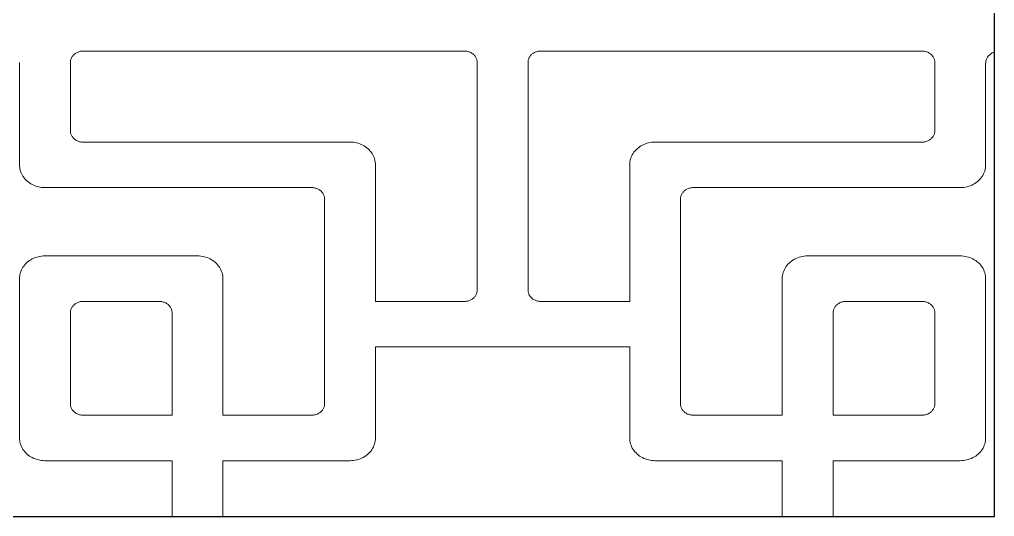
# Model space of a CAD drawing. Extents: x 1188826 to 1909461, y 608442 to 1651179.
# Drawn here: x 1702002.7 to 1702493.4, y 1034463.4 to 1034713.8 of the extents above; entities that cross this region are included whole.
import ezdxf

# ---------------------------------------------------------------- set-up
doc = ezdxf.new("R2010")
doc.units = 0
doc.header["$LTSCALE"] = 1000
doc.header["$MEASUREMENT"] = 0
doc.layers.add('煤化工粉煤灰', color=7, linetype='Continuous', lineweight=0)
doc.layers.add('立面线', color=40, linetype='Continuous')

msp = doc.modelspace()

# ---------------------------------------------------------------- linework, layer by layer
at = {"layer": '煤化工粉煤灰', "color": 34}
for p, q in [((1702031.73, 1034697.21), (1702031.35, 1034697.02)), ((1702032.13, 1034697.38), (1702031.73, 1034697.21)), ((1702032.53, 1034697.52), (1702032.13, 1034697.38)), ((1702032.95, 1034697.64), (1702032.53, 1034697.52)), ((1702033.37, 1034697.74), (1702032.95, 1034697.64)), ((1702033.81, 1034697.8), (1702033.37, 1034697.74)), ((1702034.24, 1034697.84), (1702033.81, 1034697.8)), ((1702034.68, 1034697.86), (1702034.24, 1034697.84)), ((1702034.68, 1034697.86), (1702226.61, 1034697.86)), ((1702227.03, 1034697.84), (1702226.61, 1034697.86)), ((1702227.44, 1034697.81), (1702227.03, 1034697.84)), ((1702227.85, 1034697.74), (1702227.44, 1034697.81)), ((1702228.26, 1034697.66), (1702227.85, 1034697.74)), ((1702228.66, 1034697.55), (1702228.26, 1034697.66)), ((1702229.05, 1034697.42), (1702228.66, 1034697.55)), ((1702229.44, 1034697.26), (1702229.05, 1034697.42)), ((1702229.81, 1034697.09), (1702229.44, 1034697.26)), ((1702230.16, 1034696.89), (1702229.81, 1034697.09)), ((1702261.79, 1034697.09), (1702261.44, 1034696.89)), ((1702262.16, 1034697.26), (1702261.79, 1034697.09)), ((1702262.54, 1034697.42), (1702262.16, 1034697.26)), ((1702262.94, 1034697.55), (1702262.54, 1034697.42)), ((1702263.34, 1034697.66), (1702262.94, 1034697.55)), ((1702263.74, 1034697.74), (1702263.34, 1034697.66)), ((1702264.16, 1034697.81), (1702263.74, 1034697.74)), ((1702264.57, 1034697.84), (1702264.16, 1034697.81)), ((1702264.99, 1034697.86), (1702264.57, 1034697.84)), ((1702264.99, 1034697.86), (1702456.92, 1034697.86)), ((1702457.34, 1034697.84), (1702456.92, 1034697.86)), ((1702457.76, 1034697.81), (1702457.34, 1034697.84)), ((1702458.17, 1034697.74), (1702457.76, 1034697.81)), ((1702458.58, 1034697.66), (1702458.17, 1034697.74)), ((1702458.98, 1034697.55), (1702458.58, 1034697.66)), ((1702459.37, 1034697.42), (1702458.98, 1034697.55)), ((1702459.75, 1034697.26), (1702459.37, 1034697.42)), ((1702460.12, 1034697.09), (1702459.75, 1034697.26)), ((1702460.48, 1034696.89), (1702460.12, 1034697.09)), ((1702492.25, 1034696.95), (1702492.66, 1034697.16)), ((1702492.66, 1034697.16), (1702493.09, 1034697.34)), ((1702493.09, 1034697.34), (1702493.37, 1034697.44)), ((1702028.29, 1034692.51), (1702028.28, 1034692.12)), ((1702028.28, 1034692.12), (1702028.28, 1034657.74)), ((1702028.34, 1034692.9), (1702028.29, 1034692.51)), ((1702028.41, 1034693.29), (1702028.34, 1034692.9)), ((1702028.52, 1034693.67), (1702028.41, 1034693.29)), ((1702028.65, 1034694.04), (1702028.52, 1034693.67)), ((1702028.81, 1034694.41), (1702028.65, 1034694.04)), ((1702029, 1034694.76), (1702028.81, 1034694.41)), ((1702029.21, 1034695.1), (1702029, 1034694.76)), ((1702029.45, 1034695.43), (1702029.21, 1034695.1)), ((1702029.71, 1034695.74), (1702029.45, 1034695.43)), ((1702030, 1034696.04), (1702029.71, 1034695.74)), ((1702030.31, 1034696.31), (1702030, 1034696.04)), ((1702030.64, 1034696.57), (1702030.31, 1034696.31)), ((1702030.99, 1034696.81), (1702030.64, 1034696.57)), ((1702031.35, 1034697.02), (1702030.99, 1034696.81)), ((1702230.5, 1034696.67), (1702230.16, 1034696.89)), ((1702230.82, 1034696.43), (1702230.5, 1034696.67)), ((1702231.13, 1034696.18), (1702230.82, 1034696.43)), ((1702231.42, 1034695.9), (1702231.13, 1034696.18)), ((1702231.68, 1034695.61), (1702231.42, 1034695.9)), ((1702231.93, 1034695.31), (1702231.68, 1034695.61)), ((1702232.15, 1034694.99), (1702231.93, 1034695.31)), ((1702232.34, 1034694.66), (1702232.15, 1034694.99)), ((1702232.52, 1034694.32), (1702232.34, 1034694.66)), ((1702232.66, 1034693.97), (1702232.52, 1034694.32)), ((1702232.79, 1034693.61), (1702232.66, 1034693.97)), ((1702232.88, 1034693.24), (1702232.79, 1034693.61)), ((1702232.95, 1034692.87), (1702232.88, 1034693.24)), ((1702232.99, 1034692.5), (1702232.95, 1034692.87)), ((1702233, 1034692.12), (1702232.99, 1034692.5)), ((1702233, 1034577.5), (1702233, 1034692.12)), ((1702258.61, 1034692.5), (1702258.6, 1034692.12)), ((1702258.6, 1034692.12), (1702258.6, 1034577.5)), ((1702258.65, 1034692.87), (1702258.61, 1034692.5)), ((1702258.72, 1034693.24), (1702258.65, 1034692.87)), ((1702258.81, 1034693.61), (1702258.72, 1034693.24)), ((1702258.93, 1034693.97), (1702258.81, 1034693.61)), ((1702259.08, 1034694.32), (1702258.93, 1034693.97)), ((1702259.25, 1034694.66), (1702259.08, 1034694.32)), ((1702259.45, 1034694.99), (1702259.25, 1034694.66)), ((1702259.67, 1034695.31), (1702259.45, 1034694.99)), ((1702259.92, 1034695.61), (1702259.67, 1034695.31)), ((1702260.18, 1034695.9), (1702259.92, 1034695.61)), ((1702260.47, 1034696.18), (1702260.18, 1034695.9)), ((1702260.77, 1034696.43), (1702260.47, 1034696.18)), ((1702261.1, 1034696.67), (1702260.77, 1034696.43)), ((1702261.44, 1034696.89), (1702261.1, 1034696.67)), ((1702460.82, 1034696.67), (1702460.48, 1034696.89)), ((1702461.14, 1034696.43), (1702460.82, 1034696.67)), ((1702461.45, 1034696.18), (1702461.14, 1034696.43)), ((1702461.73, 1034695.9), (1702461.45, 1034696.18)), ((1702462, 1034695.61), (1702461.73, 1034695.9)), ((1702462.24, 1034695.31), (1702462, 1034695.61)), ((1702462.46, 1034694.99), (1702462.24, 1034695.31)), ((1702462.66, 1034694.66), (1702462.46, 1034694.99)), ((1702462.83, 1034694.32), (1702462.66, 1034694.66)), ((1702462.98, 1034693.97), (1702462.83, 1034694.32)), ((1702463.1, 1034693.61), (1702462.98, 1034693.97)), ((1702463.2, 1034693.24), (1702463.1, 1034693.61)), ((1702463.27, 1034692.87), (1702463.2, 1034693.24)), ((1702463.31, 1034692.5), (1702463.27, 1034692.87)), ((1702463.32, 1034692.12), (1702463.31, 1034692.5)), ((1702463.32, 1034657.74), (1702463.32, 1034692.12)), ((1702488.93, 1034692.06), (1702488.98, 1034692.48)), ((1702488.98, 1034692.48), (1702489.06, 1034692.9)), ((1702489.06, 1034692.9), (1702489.17, 1034693.31)), ((1702489.17, 1034693.31), (1702489.31, 1034693.72)), ((1702489.31, 1034693.72), (1702489.49, 1034694.11)), ((1702489.49, 1034694.11), (1702489.69, 1034694.5)), ((1702489.69, 1034694.5), (1702489.92, 1034694.87)), ((1702489.92, 1034694.87), (1702490.18, 1034695.22)), ((1702490.18, 1034695.22), (1702490.47, 1034695.56)), ((1702490.47, 1034695.56), (1702490.78, 1034695.88)), ((1702490.78, 1034695.88), (1702491.12, 1034696.18)), ((1702491.12, 1034696.18), (1702491.47, 1034696.46)), ((1702491.47, 1034696.46), (1702491.85, 1034696.72)), ((1702491.85, 1034696.72), (1702492.25, 1034696.95)), ((1702002.67, 1034692.06), (1702002.69, 1034691.63)), ((1702002.69, 1034691.63), (1702002.69, 1034640.54)), ((1702488.91, 1034691.63), (1702488.93, 1034692.06)), ((1702488.91, 1034640.54), (1702488.91, 1034691.63)), ((1702028.28, 1034657.74), (1702028.29, 1034657.35)), ((1702028.29, 1034657.35), (1702028.34, 1034656.96)), ((1702028.34, 1034656.96), (1702028.41, 1034656.57)), ((1702028.41, 1034656.57), (1702028.52, 1034656.19)), ((1702028.52, 1034656.19), (1702028.65, 1034655.82)), ((1702028.65, 1034655.82), (1702028.81, 1034655.45)), ((1702028.81, 1034655.45), (1702029, 1034655.1)), ((1702029, 1034655.1), (1702029.21, 1034654.76)), ((1702029.21, 1034654.76), (1702029.45, 1034654.43)), ((1702029.45, 1034654.43), (1702029.71, 1034654.12)), ((1702029.71, 1034654.12), (1702030, 1034653.82)), ((1702030, 1034653.82), (1702030.31, 1034653.55)), ((1702030.31, 1034653.55), (1702030.64, 1034653.29)), ((1702030.64, 1034653.29), (1702030.99, 1034653.05)), ((1702030.99, 1034653.05), (1702031.35, 1034652.84)), ((1702460.12, 1034652.77), (1702460.48, 1034652.97)), ((1702460.48, 1034652.97), (1702460.82, 1034653.19)), ((1702460.82, 1034653.19), (1702461.14, 1034653.43)), ((1702461.14, 1034653.43), (1702461.45, 1034653.68)), ((1702461.45, 1034653.68), (1702461.73, 1034653.96)), ((1702461.73, 1034653.96), (1702462, 1034654.25)), ((1702462, 1034654.25), (1702462.24, 1034654.55)), ((1702462.24, 1034654.55), (1702462.46, 1034654.87)), ((1702462.46, 1034654.87), (1702462.66, 1034655.2)), ((1702462.66, 1034655.2), (1702462.83, 1034655.54)), ((1702462.83, 1034655.54), (1702462.98, 1034655.89)), ((1702462.98, 1034655.89), (1702463.1, 1034656.25)), ((1702463.1, 1034656.25), (1702463.2, 1034656.62)), ((1702463.2, 1034656.62), (1702463.27, 1034656.99)), ((1702463.27, 1034656.99), (1702463.31, 1034657.36)), ((1702463.31, 1034657.36), (1702463.32, 1034657.74)), ((1702031.35, 1034652.84), (1702031.73, 1034652.65)), ((1702031.73, 1034652.65), (1702032.13, 1034652.48)), ((1702032.13, 1034652.48), (1702032.53, 1034652.34)), ((1702032.53, 1034652.34), (1702032.95, 1034652.22)), ((1702032.95, 1034652.22), (1702033.37, 1034652.13)), ((1702033.37, 1034652.13), (1702033.81, 1034652.06)), ((1702033.81, 1034652.06), (1702034.24, 1034652.02)), ((1702034.24, 1034652.02), (1702034.68, 1034652.01)), ((1702034.68, 1034652.01), (1702169.03, 1034652.01)), ((1702169.03, 1034652.01), (1702169.86, 1034651.98)), ((1702169.86, 1034651.98), (1702170.7, 1034651.91)), ((1702170.7, 1034651.91), (1702171.52, 1034651.79)), ((1702171.52, 1034651.79), (1702172.34, 1034651.61)), ((1702172.34, 1034651.61), (1702173.14, 1034651.4)), ((1702173.14, 1034651.4), (1702173.92, 1034651.13)), ((1702173.92, 1034651.13), (1702174.69, 1034650.82)), ((1702174.69, 1034650.82), (1702175.43, 1034650.47)), ((1702175.43, 1034650.47), (1702176.14, 1034650.07)), ((1702176.14, 1034650.07), (1702176.82, 1034649.64)), ((1702176.82, 1034649.64), (1702177.46, 1034649.16)), ((1702177.46, 1034649.16), (1702178.08, 1034648.65)), ((1702178.08, 1034648.65), (1702178.65, 1034648.1)), ((1702178.65, 1034648.1), (1702179.18, 1034647.52)), ((1702312.42, 1034647.52), (1702312.95, 1034648.1)), ((1702312.95, 1034648.1), (1702313.52, 1034648.65)), ((1702313.52, 1034648.65), (1702314.14, 1034649.16)), ((1702314.14, 1034649.16), (1702314.78, 1034649.64)), ((1702314.78, 1034649.64), (1702315.46, 1034650.07)), ((1702315.46, 1034650.07), (1702316.17, 1034650.47)), ((1702316.17, 1034650.47), (1702316.91, 1034650.82)), ((1702316.91, 1034650.82), (1702317.68, 1034651.13)), ((1702317.68, 1034651.13), (1702318.46, 1034651.4)), ((1702318.46, 1034651.4), (1702319.26, 1034651.61)), ((1702319.26, 1034651.61), (1702320.08, 1034651.79)), ((1702320.08, 1034651.79), (1702320.9, 1034651.91)), ((1702320.9, 1034651.91), (1702321.73, 1034651.98)), ((1702321.73, 1034651.98), (1702322.57, 1034652.01)), ((1702322.57, 1034652.01), (1702456.92, 1034652.01)), ((1702456.92, 1034652.01), (1702457.34, 1034652.02)), ((1702457.34, 1034652.02), (1702457.76, 1034652.05)), ((1702457.76, 1034652.05), (1702458.17, 1034652.12)), ((1702458.17, 1034652.12), (1702458.58, 1034652.2)), ((1702458.58, 1034652.2), (1702458.98, 1034652.31)), ((1702458.98, 1034652.31), (1702459.37, 1034652.44)), ((1702459.37, 1034652.44), (1702459.75, 1034652.6)), ((1702459.75, 1034652.6), (1702460.12, 1034652.77)), ((1702179.18, 1034647.52), (1702179.67, 1034646.91)), ((1702179.67, 1034646.91), (1702180.11, 1034646.27)), ((1702180.11, 1034646.27), (1702180.5, 1034645.61)), ((1702180.5, 1034645.61), (1702180.85, 1034644.93)), ((1702180.85, 1034644.93), (1702181.14, 1034644.23)), ((1702181.14, 1034644.23), (1702181.39, 1034643.51)), ((1702181.39, 1034643.51), (1702181.58, 1034642.78)), ((1702310.02, 1034642.78), (1702310.21, 1034643.51)), ((1702310.21, 1034643.51), (1702310.46, 1034644.23)), ((1702310.46, 1034644.23), (1702310.75, 1034644.93)), ((1702310.75, 1034644.93), (1702311.1, 1034645.61)), ((1702311.1, 1034645.61), (1702311.49, 1034646.27)), ((1702311.49, 1034646.27), (1702311.93, 1034646.91)), ((1702311.93, 1034646.91), (1702312.42, 1034647.52)), ((1702002.69, 1034640.54), (1702002.72, 1034639.79)), ((1702002.72, 1034639.79), (1702002.8, 1034639.05)), ((1702002.8, 1034639.05), (1702002.93, 1034638.31)), ((1702002.93, 1034638.31), (1702003.12, 1034637.58)), ((1702181.58, 1034642.78), (1702181.71, 1034642.04)), ((1702181.71, 1034642.04), (1702181.8, 1034641.29)), ((1702181.8, 1034641.29), (1702181.82, 1034640.54)), ((1702181.82, 1034640.54), (1702181.82, 1034571.77)), ((1702309.78, 1034640.54), (1702309.8, 1034641.29)), ((1702309.78, 1034571.77), (1702309.78, 1034640.54)), ((1702309.8, 1034641.29), (1702309.89, 1034642.04)), ((1702309.89, 1034642.04), (1702310.02, 1034642.78)), ((1702488.64, 1034638.21), (1702488.44, 1034637.45)), ((1702488.79, 1034638.98), (1702488.64, 1034638.21)), ((1702488.88, 1034639.76), (1702488.79, 1034638.98)), ((1702488.91, 1034640.54), (1702488.88, 1034639.76)), ((1702003.12, 1034637.58), (1702003.37, 1034636.86)), ((1702003.37, 1034636.86), (1702003.66, 1034636.16)), ((1702003.66, 1034636.16), (1702004.01, 1034635.47)), ((1702004.01, 1034635.47), (1702004.4, 1034634.81)), ((1702004.4, 1034634.81), (1702004.84, 1034634.17)), ((1702004.84, 1034634.17), (1702005.33, 1034633.57)), ((1702005.33, 1034633.57), (1702005.86, 1034632.99)), ((1702486.04, 1034633.31), (1702485.47, 1034632.72)), ((1702486.57, 1034633.93), (1702486.04, 1034633.31)), ((1702487.05, 1034634.59), (1702486.57, 1034633.93)), ((1702487.48, 1034635.27), (1702487.05, 1034634.59)), ((1702487.85, 1034635.98), (1702487.48, 1034635.27)), ((1702488.17, 1034636.7), (1702487.85, 1034635.98)), ((1702488.44, 1034637.45), (1702488.17, 1034636.7)), ((1702005.86, 1034632.99), (1702006.44, 1034632.44)), ((1702006.44, 1034632.44), (1702007.05, 1034631.92)), ((1702007.05, 1034631.92), (1702007.69, 1034631.45)), ((1702007.69, 1034631.45), (1702008.37, 1034631.01)), ((1702008.37, 1034631.01), (1702009.09, 1034630.62)), ((1702009.09, 1034630.62), (1702009.82, 1034630.26)), ((1702009.82, 1034630.26), (1702010.59, 1034629.95)), ((1702010.59, 1034629.95), (1702011.37, 1034629.69)), ((1702011.37, 1034629.69), (1702012.17, 1034629.47)), ((1702012.17, 1034629.47), (1702012.99, 1034629.3)), ((1702012.99, 1034629.3), (1702013.81, 1034629.18)), ((1702013.81, 1034629.18), (1702014.65, 1034629.11)), ((1702014.65, 1034629.11), (1702015.48, 1034629.08)), ((1702015.48, 1034629.08), (1702149.83, 1034629.08)), ((1702149.83, 1034629.08), (1702150.25, 1034629.07)), ((1702150.25, 1034629.07), (1702150.67, 1034629.03)), ((1702150.67, 1034629.03), (1702151.08, 1034628.97)), ((1702151.08, 1034628.97), (1702151.49, 1034628.89)), ((1702151.49, 1034628.89), (1702151.89, 1034628.78)), ((1702151.89, 1034628.78), (1702152.28, 1034628.64)), ((1702152.28, 1034628.64), (1702152.66, 1034628.49)), ((1702152.66, 1034628.49), (1702153.03, 1034628.31)), ((1702338.94, 1034628.49), (1702338.57, 1034628.31)), ((1702339.32, 1034628.64), (1702338.94, 1034628.49)), ((1702339.71, 1034628.78), (1702339.32, 1034628.64)), ((1702340.11, 1034628.89), (1702339.71, 1034628.78)), ((1702340.52, 1034628.97), (1702340.11, 1034628.89)), ((1702340.93, 1034629.03), (1702340.52, 1034628.97)), ((1702341.35, 1034629.07), (1702340.93, 1034629.03)), ((1702341.76, 1034629.08), (1702341.35, 1034629.07)), ((1702476.12, 1034629.08), (1702341.76, 1034629.08)), ((1702476.99, 1034629.11), (1702476.12, 1034629.08)), ((1702477.86, 1034629.19), (1702476.99, 1034629.11)), ((1702478.72, 1034629.32), (1702477.86, 1034629.19)), ((1702479.57, 1034629.51), (1702478.72, 1034629.32)), ((1702480.4, 1034629.74), (1702479.57, 1034629.51)), ((1702481.21, 1034630.03), (1702480.4, 1034629.74)), ((1702482, 1034630.37), (1702481.21, 1034630.03)), ((1702482.76, 1034630.75), (1702482, 1034630.37)), ((1702483.49, 1034631.18), (1702482.76, 1034630.75)), ((1702484.19, 1034631.65), (1702483.49, 1034631.18)), ((1702484.85, 1034632.17), (1702484.19, 1034631.65)), ((1702485.47, 1034632.72), (1702484.85, 1034632.17)), ((1702153.03, 1034628.31), (1702153.39, 1034628.11)), ((1702153.39, 1034628.11), (1702153.73, 1034627.9)), ((1702153.73, 1034627.9), (1702154.05, 1034627.66)), ((1702154.05, 1034627.66), (1702154.36, 1034627.4)), ((1702154.36, 1034627.4), (1702154.64, 1034627.13)), ((1702154.64, 1034627.13), (1702154.91, 1034626.84)), ((1702154.91, 1034626.84), (1702155.15, 1034626.53)), ((1702155.15, 1034626.53), (1702155.38, 1034626.21)), ((1702155.38, 1034626.21), (1702155.57, 1034625.88)), ((1702155.57, 1034625.88), (1702155.75, 1034625.54)), ((1702155.75, 1034625.54), (1702155.89, 1034625.19)), ((1702155.89, 1034625.19), (1702156.01, 1034624.83)), ((1702156.01, 1034624.83), (1702156.11, 1034624.47)), ((1702156.11, 1034624.47), (1702156.18, 1034624.1)), ((1702156.18, 1034624.1), (1702156.22, 1034623.72)), ((1702156.22, 1034623.72), (1702156.23, 1034623.35)), ((1702335.38, 1034623.72), (1702335.37, 1034623.35)), ((1702335.42, 1034624.1), (1702335.38, 1034623.72)), ((1702335.49, 1034624.47), (1702335.42, 1034624.1)), ((1702335.59, 1034624.83), (1702335.49, 1034624.47)), ((1702335.71, 1034625.19), (1702335.59, 1034624.83)), ((1702335.85, 1034625.54), (1702335.71, 1034625.19)), ((1702336.03, 1034625.88), (1702335.85, 1034625.54)), ((1702336.22, 1034626.21), (1702336.03, 1034625.88)), ((1702336.45, 1034626.53), (1702336.22, 1034626.21)), ((1702336.69, 1034626.84), (1702336.45, 1034626.53)), ((1702336.95, 1034627.13), (1702336.69, 1034626.84)), ((1702337.24, 1034627.4), (1702336.95, 1034627.13)), ((1702337.55, 1034627.66), (1702337.24, 1034627.4)), ((1702337.87, 1034627.9), (1702337.55, 1034627.66)), ((1702338.21, 1034628.11), (1702337.87, 1034627.9)), ((1702338.57, 1034628.31), (1702338.21, 1034628.11)), ((1702156.23, 1034623.35), (1702156.23, 1034520.19)), ((1702335.37, 1034623.35), (1702335.37, 1034520.19)), ((1702010.59, 1034593.82), (1702011.37, 1034594.08)), ((1702011.37, 1034594.08), (1702012.17, 1034594.3)), ((1702012.17, 1034594.3), (1702012.99, 1034594.47)), ((1702012.99, 1034594.47), (1702013.81, 1034594.6)), ((1702013.81, 1034594.6), (1702014.65, 1034594.67)), ((1702014.65, 1034594.67), (1702015.48, 1034594.69)), ((1702015.48, 1034594.69), (1702092.26, 1034594.69)), ((1702092.26, 1034594.69), (1702093.09, 1034594.67)), ((1702093.09, 1034594.67), (1702093.93, 1034594.6)), ((1702093.93, 1034594.6), (1702094.75, 1034594.47)), ((1702094.75, 1034594.47), (1702095.57, 1034594.3)), ((1702095.57, 1034594.3), (1702096.37, 1034594.08)), ((1702096.37, 1034594.08), (1702097.15, 1034593.82)), ((1702394.25, 1034593.74), (1702395.06, 1034594.03)), ((1702395.06, 1034594.03), (1702395.89, 1034594.27)), ((1702395.89, 1034594.27), (1702396.74, 1034594.45)), ((1702396.74, 1034594.45), (1702397.6, 1034594.59)), ((1702397.6, 1034594.59), (1702398.47, 1034594.67)), ((1702398.47, 1034594.67), (1702399.34, 1034594.69)), ((1702399.34, 1034594.69), (1702476.12, 1034594.69)), ((1702476.12, 1034594.69), (1702476.95, 1034594.67)), ((1702476.95, 1034594.67), (1702477.79, 1034594.6)), ((1702477.79, 1034594.6), (1702478.61, 1034594.47)), ((1702478.61, 1034594.47), (1702479.43, 1034594.3)), ((1702479.43, 1034594.3), (1702480.23, 1034594.08)), ((1702480.23, 1034594.08), (1702481.01, 1034593.82)), ((1702004.4, 1034588.96), (1702004.84, 1034589.6)), ((1702004.84, 1034589.6), (1702005.33, 1034590.21)), ((1702005.33, 1034590.21), (1702005.86, 1034590.79)), ((1702005.86, 1034590.79), (1702006.44, 1034591.34)), ((1702006.44, 1034591.34), (1702007.05, 1034591.85)), ((1702007.05, 1034591.85), (1702007.69, 1034592.32)), ((1702007.69, 1034592.32), (1702008.37, 1034592.76)), ((1702008.37, 1034592.76), (1702009.09, 1034593.16)), ((1702009.09, 1034593.16), (1702009.82, 1034593.51)), ((1702009.82, 1034593.51), (1702010.59, 1034593.82)), ((1702097.15, 1034593.82), (1702097.91, 1034593.51)), ((1702097.91, 1034593.51), (1702098.65, 1034593.16)), ((1702098.65, 1034593.16), (1702099.36, 1034592.76)), ((1702099.36, 1034592.76), (1702100.04, 1034592.32)), ((1702100.04, 1034592.32), (1702100.69, 1034591.85)), ((1702100.69, 1034591.85), (1702101.3, 1034591.34)), ((1702101.3, 1034591.34), (1702101.88, 1034590.79)), ((1702101.88, 1034590.79), (1702102.41, 1034590.21)), ((1702102.41, 1034590.21), (1702102.89, 1034589.6)), ((1702102.89, 1034589.6), (1702103.34, 1034588.96)), ((1702387.98, 1034588.5), (1702388.41, 1034589.19)), ((1702388.41, 1034589.19), (1702388.89, 1034589.84)), ((1702388.89, 1034589.84), (1702389.42, 1034590.46)), ((1702389.42, 1034590.46), (1702389.99, 1034591.05)), ((1702389.99, 1034591.05), (1702390.61, 1034591.61)), ((1702390.61, 1034591.61), (1702391.27, 1034592.12)), ((1702391.27, 1034592.12), (1702391.96, 1034592.6)), ((1702391.96, 1034592.6), (1702392.7, 1034593.02)), ((1702392.7, 1034593.02), (1702393.46, 1034593.41)), ((1702393.46, 1034593.41), (1702394.25, 1034593.74)), ((1702481.01, 1034593.82), (1702481.78, 1034593.51)), ((1702481.78, 1034593.51), (1702482.51, 1034593.16)), ((1702482.51, 1034593.16), (1702483.22, 1034592.76)), ((1702483.22, 1034592.76), (1702483.91, 1034592.32)), ((1702483.91, 1034592.32), (1702484.55, 1034591.85)), ((1702484.55, 1034591.85), (1702485.16, 1034591.34)), ((1702485.16, 1034591.34), (1702485.74, 1034590.79)), ((1702485.74, 1034590.79), (1702486.27, 1034590.21)), ((1702486.27, 1034590.21), (1702486.75, 1034589.6)), ((1702486.75, 1034589.6), (1702487.2, 1034588.96)), ((1702002.72, 1034583.98), (1702002.8, 1034584.73)), ((1702002.8, 1034584.73), (1702002.93, 1034585.47)), ((1702002.93, 1034585.47), (1702003.12, 1034586.2)), ((1702003.12, 1034586.2), (1702003.37, 1034586.92)), ((1702003.37, 1034586.92), (1702003.66, 1034587.62)), ((1702003.66, 1034587.62), (1702004.01, 1034588.3)), ((1702004.01, 1034588.3), (1702004.4, 1034588.96)), ((1702103.34, 1034588.96), (1702103.73, 1034588.3)), ((1702103.73, 1034588.3), (1702104.08, 1034587.62)), ((1702104.08, 1034587.62), (1702104.37, 1034586.92)), ((1702104.37, 1034586.92), (1702104.61, 1034586.2)), ((1702104.61, 1034586.2), (1702104.81, 1034585.47)), ((1702104.81, 1034585.47), (1702104.94, 1034584.73)), ((1702104.94, 1034584.73), (1702105.02, 1034583.98)), ((1702386.58, 1034584.01), (1702386.67, 1034584.79)), ((1702386.67, 1034584.79), (1702386.82, 1034585.56)), ((1702386.82, 1034585.56), (1702387.02, 1034586.32)), ((1702387.02, 1034586.32), (1702387.29, 1034587.07)), ((1702387.29, 1034587.07), (1702387.61, 1034587.8)), ((1702387.61, 1034587.8), (1702387.98, 1034588.5)), ((1702487.2, 1034588.96), (1702487.59, 1034588.3)), ((1702487.59, 1034588.3), (1702487.94, 1034587.62)), ((1702487.94, 1034587.62), (1702488.23, 1034586.92)), ((1702488.23, 1034586.92), (1702488.48, 1034586.2)), ((1702488.48, 1034586.2), (1702488.67, 1034585.47)), ((1702488.67, 1034585.47), (1702488.8, 1034584.73)), ((1702488.8, 1034584.73), (1702488.88, 1034583.98)), ((1702002.69, 1034583.23), (1702002.72, 1034583.98)), ((1702002.69, 1034502.99), (1702002.69, 1034583.23)), ((1702105.02, 1034583.98), (1702105.05, 1034583.23)), ((1702105.05, 1034514.46), (1702105.05, 1034583.23)), ((1702386.55, 1034583.23), (1702386.58, 1034584.01)), ((1702386.55, 1034514.46), (1702386.55, 1034583.23)), ((1702488.88, 1034583.98), (1702488.91, 1034583.23)), ((1702488.91, 1034583.23), (1702488.91, 1034502.99)), ((1702231.93, 1034574.32), (1702232.15, 1034574.63)), ((1702232.15, 1034574.63), (1702232.34, 1034574.96)), ((1702232.34, 1034574.96), (1702232.52, 1034575.31)), ((1702232.52, 1034575.31), (1702232.66, 1034575.66)), ((1702232.66, 1034575.66), (1702232.79, 1034576.02)), ((1702232.79, 1034576.02), (1702232.88, 1034576.38)), ((1702232.88, 1034576.38), (1702232.95, 1034576.75)), ((1702232.95, 1034576.75), (1702232.99, 1034577.12)), ((1702232.99, 1034577.12), (1702233, 1034577.5)), ((1702258.6, 1034577.5), (1702258.61, 1034577.12)), ((1702258.61, 1034577.12), (1702258.65, 1034576.75)), ((1702258.65, 1034576.75), (1702258.72, 1034576.38)), ((1702258.72, 1034576.38), (1702258.81, 1034576.02)), ((1702258.81, 1034576.02), (1702258.93, 1034575.66)), ((1702258.93, 1034575.66), (1702259.08, 1034575.31)), ((1702259.08, 1034575.31), (1702259.25, 1034574.96)), ((1702259.25, 1034574.96), (1702259.45, 1034574.63)), ((1702259.45, 1034574.63), (1702259.67, 1034574.32)), ((1702029.45, 1034569.34), (1702029.71, 1034569.65)), ((1702029.71, 1034569.65), (1702030, 1034569.95)), ((1702030, 1034569.95), (1702030.31, 1034570.23)), ((1702030.31, 1034570.23), (1702030.64, 1034570.48)), ((1702030.64, 1034570.48), (1702030.99, 1034570.72)), ((1702030.99, 1034570.72), (1702031.35, 1034570.93)), ((1702031.35, 1034570.93), (1702031.73, 1034571.13)), ((1702031.73, 1034571.13), (1702032.13, 1034571.29)), ((1702032.13, 1034571.29), (1702032.53, 1034571.44)), ((1702032.53, 1034571.44), (1702032.95, 1034571.56)), ((1702032.95, 1034571.56), (1702033.37, 1034571.65)), ((1702033.37, 1034571.65), (1702033.81, 1034571.71)), ((1702033.81, 1034571.71), (1702034.24, 1034571.75)), ((1702034.24, 1034571.75), (1702034.68, 1034571.77)), ((1702034.68, 1034571.77), (1702073.06, 1034571.77)), ((1702073.06, 1034571.77), (1702073.48, 1034571.76)), ((1702073.48, 1034571.76), (1702073.9, 1034571.72)), ((1702073.9, 1034571.72), (1702074.31, 1034571.66)), ((1702074.31, 1034571.66), (1702074.72, 1034571.57)), ((1702074.72, 1034571.57), (1702075.12, 1034571.46)), ((1702075.12, 1034571.46), (1702075.51, 1034571.33)), ((1702075.51, 1034571.33), (1702075.89, 1034571.18)), ((1702075.89, 1034571.18), (1702076.26, 1034571)), ((1702076.26, 1034571), (1702076.62, 1034570.8)), ((1702076.62, 1034570.8), (1702076.96, 1034570.58)), ((1702076.96, 1034570.58), (1702077.28, 1034570.35)), ((1702077.28, 1034570.35), (1702077.59, 1034570.09)), ((1702077.59, 1034570.09), (1702077.87, 1034569.82)), ((1702077.87, 1034569.82), (1702078.14, 1034569.53)), ((1702078.14, 1034569.53), (1702078.38, 1034569.22)), ((1702181.82, 1034571.77), (1702226.61, 1034571.77)), ((1702226.61, 1034571.77), (1702227.03, 1034571.78)), ((1702227.03, 1034571.78), (1702227.44, 1034571.82)), ((1702227.44, 1034571.82), (1702227.85, 1034571.88)), ((1702227.85, 1034571.88), (1702228.26, 1034571.96)), ((1702228.26, 1034571.96), (1702228.66, 1034572.07)), ((1702228.66, 1034572.07), (1702229.05, 1034572.2)), ((1702229.05, 1034572.2), (1702229.44, 1034572.36)), ((1702229.44, 1034572.36), (1702229.81, 1034572.54)), ((1702229.81, 1034572.54), (1702230.16, 1034572.73)), ((1702230.16, 1034572.73), (1702230.5, 1034572.95)), ((1702230.5, 1034572.95), (1702230.82, 1034573.19)), ((1702230.82, 1034573.19), (1702231.13, 1034573.45)), ((1702231.13, 1034573.45), (1702231.42, 1034573.72)), ((1702231.42, 1034573.72), (1702231.68, 1034574.01)), ((1702231.68, 1034574.01), (1702231.93, 1034574.32)), ((1702259.67, 1034574.32), (1702259.92, 1034574.01)), ((1702259.92, 1034574.01), (1702260.18, 1034573.72)), ((1702260.18, 1034573.72), (1702260.47, 1034573.45)), ((1702260.47, 1034573.45), (1702260.77, 1034573.19)), ((1702260.77, 1034573.19), (1702261.1, 1034572.95)), ((1702261.1, 1034572.95), (1702261.44, 1034572.73)), ((1702261.44, 1034572.73), (1702261.79, 1034572.54)), ((1702261.79, 1034572.54), (1702262.16, 1034572.36)), ((1702262.16, 1034572.36), (1702262.54, 1034572.2)), ((1702262.54, 1034572.2), (1702262.94, 1034572.07)), ((1702262.94, 1034572.07), (1702263.34, 1034571.96)), ((1702263.34, 1034571.96), (1702263.74, 1034571.88)), ((1702263.74, 1034571.88), (1702264.16, 1034571.82)), ((1702264.16, 1034571.82), (1702264.57, 1034571.78)), ((1702264.57, 1034571.78), (1702264.99, 1034571.77)), ((1702264.99, 1034571.77), (1702309.78, 1034571.77)), ((1702413.46, 1034569.53), (1702413.22, 1034569.22)), ((1702413.73, 1034569.82), (1702413.46, 1034569.53)), ((1702414.01, 1034570.09), (1702413.73, 1034569.82)), ((1702414.32, 1034570.35), (1702414.01, 1034570.09)), ((1702414.64, 1034570.58), (1702414.32, 1034570.35)), ((1702414.98, 1034570.8), (1702414.64, 1034570.58)), ((1702415.34, 1034571), (1702414.98, 1034570.8)), ((1702415.71, 1034571.18), (1702415.34, 1034571)), ((1702416.09, 1034571.33), (1702415.71, 1034571.18)), ((1702416.48, 1034571.46), (1702416.09, 1034571.33)), ((1702416.88, 1034571.57), (1702416.48, 1034571.46)), ((1702417.29, 1034571.66), (1702416.88, 1034571.57)), ((1702417.7, 1034571.72), (1702417.29, 1034571.66)), ((1702418.12, 1034571.76), (1702417.7, 1034571.72)), ((1702418.54, 1034571.77), (1702418.12, 1034571.76)), ((1702456.92, 1034571.77), (1702418.54, 1034571.77)), ((1702457.34, 1034571.76), (1702456.92, 1034571.77)), ((1702457.76, 1034571.72), (1702457.34, 1034571.76)), ((1702458.17, 1034571.66), (1702457.76, 1034571.72)), ((1702458.58, 1034571.57), (1702458.17, 1034571.66)), ((1702458.98, 1034571.46), (1702458.58, 1034571.57)), ((1702459.37, 1034571.33), (1702458.98, 1034571.46)), ((1702459.75, 1034571.18), (1702459.37, 1034571.33)), ((1702460.12, 1034571), (1702459.75, 1034571.18)), ((1702460.48, 1034570.8), (1702460.12, 1034571)), ((1702460.82, 1034570.58), (1702460.48, 1034570.8)), ((1702461.14, 1034570.35), (1702460.82, 1034570.58)), ((1702461.45, 1034570.09), (1702461.14, 1034570.35)), ((1702461.73, 1034569.82), (1702461.45, 1034570.09)), ((1702462, 1034569.53), (1702461.73, 1034569.82)), ((1702462.24, 1034569.22), (1702462, 1034569.53)), ((1702028.28, 1034566.04), (1702028.29, 1034566.43)), ((1702028.28, 1034520.19), (1702028.28, 1034566.04)), ((1702028.29, 1034566.43), (1702028.34, 1034566.82)), ((1702028.34, 1034566.82), (1702028.41, 1034567.2)), ((1702028.41, 1034567.2), (1702028.52, 1034567.58)), ((1702028.52, 1034567.58), (1702028.65, 1034567.96)), ((1702028.65, 1034567.96), (1702028.81, 1034568.32)), ((1702028.81, 1034568.32), (1702029, 1034568.67)), ((1702029, 1034568.67), (1702029.21, 1034569.01)), ((1702029.21, 1034569.01), (1702029.45, 1034569.34)), ((1702078.38, 1034569.22), (1702078.6, 1034568.9)), ((1702078.6, 1034568.9), (1702078.8, 1034568.57)), ((1702078.8, 1034568.57), (1702078.97, 1034568.23)), ((1702078.97, 1034568.23), (1702079.12, 1034567.88)), ((1702079.12, 1034567.88), (1702079.24, 1034567.52)), ((1702079.24, 1034567.52), (1702079.34, 1034567.16)), ((1702079.34, 1034567.16), (1702079.41, 1034566.79)), ((1702079.41, 1034566.79), (1702079.45, 1034566.41)), ((1702079.45, 1034566.41), (1702079.46, 1034566.04)), ((1702079.46, 1034566.04), (1702079.46, 1034514.46)), ((1702412.15, 1034566.41), (1702412.14, 1034566.04)), ((1702412.14, 1034566.04), (1702412.14, 1034514.46)), ((1702412.19, 1034566.79), (1702412.15, 1034566.41)), ((1702412.26, 1034567.16), (1702412.19, 1034566.79)), ((1702412.36, 1034567.52), (1702412.26, 1034567.16)), ((1702412.48, 1034567.88), (1702412.36, 1034567.52)), ((1702412.63, 1034568.23), (1702412.48, 1034567.88)), ((1702412.8, 1034568.57), (1702412.63, 1034568.23)), ((1702413, 1034568.9), (1702412.8, 1034568.57)), ((1702413.22, 1034569.22), (1702413, 1034568.9)), ((1702462.46, 1034568.9), (1702462.24, 1034569.22)), ((1702462.66, 1034568.57), (1702462.46, 1034568.9)), ((1702462.83, 1034568.23), (1702462.66, 1034568.57)), ((1702462.98, 1034567.88), (1702462.83, 1034568.23)), ((1702463.1, 1034567.52), (1702462.98, 1034567.88)), ((1702463.2, 1034567.16), (1702463.1, 1034567.52)), ((1702463.27, 1034566.79), (1702463.2, 1034567.16)), ((1702463.31, 1034566.41), (1702463.27, 1034566.79)), ((1702463.32, 1034566.04), (1702463.31, 1034566.41)), ((1702463.32, 1034520.19), (1702463.32, 1034566.04)), ((1702181.82, 1034548.84), (1702181.82, 1034502.99)), ((1702181.82, 1034548.84), (1702309.78, 1034548.84)), ((1702309.78, 1034502.99), (1702309.78, 1034548.84)), ((1702028.29, 1034519.8), (1702028.28, 1034520.19)), ((1702028.34, 1034519.41), (1702028.29, 1034519.8)), ((1702028.41, 1034519.02), (1702028.34, 1034519.41)), ((1702028.52, 1034518.64), (1702028.41, 1034519.02)), ((1702028.65, 1034518.27), (1702028.52, 1034518.64)), ((1702028.81, 1034517.9), (1702028.65, 1034518.27)), ((1702029, 1034517.55), (1702028.81, 1034517.9)), ((1702029.21, 1034517.21), (1702029, 1034517.55)), ((1702029.45, 1034516.88), (1702029.21, 1034517.21)), ((1702029.71, 1034516.57), (1702029.45, 1034516.88)), ((1702030, 1034516.28), (1702029.71, 1034516.57)), ((1702030.31, 1034516), (1702030, 1034516.28)), ((1702030.64, 1034515.74), (1702030.31, 1034516)), ((1702030.99, 1034515.51), (1702030.64, 1034515.74)), ((1702031.35, 1034515.29), (1702030.99, 1034515.51)), ((1702153.73, 1034515.64), (1702153.39, 1034515.42)), ((1702154.05, 1034515.88), (1702153.73, 1034515.64)), ((1702154.36, 1034516.13), (1702154.05, 1034515.88)), ((1702154.64, 1034516.41), (1702154.36, 1034516.13)), ((1702154.91, 1034516.7), (1702154.64, 1034516.41)), ((1702155.15, 1034517), (1702154.91, 1034516.7)), ((1702155.38, 1034517.32), (1702155.15, 1034517)), ((1702155.57, 1034517.65), (1702155.38, 1034517.32)), ((1702155.75, 1034517.99), (1702155.57, 1034517.65)), ((1702155.89, 1034518.35), (1702155.75, 1034517.99)), ((1702156.01, 1034518.7), (1702155.89, 1034518.35)), ((1702156.11, 1034519.07), (1702156.01, 1034518.7)), ((1702156.18, 1034519.44), (1702156.11, 1034519.07)), ((1702156.22, 1034519.81), (1702156.18, 1034519.44)), ((1702156.23, 1034520.19), (1702156.22, 1034519.81)), ((1702335.37, 1034520.19), (1702335.38, 1034519.81)), ((1702335.38, 1034519.81), (1702335.42, 1034519.44)), ((1702335.42, 1034519.44), (1702335.49, 1034519.07)), ((1702335.49, 1034519.07), (1702335.59, 1034518.7)), ((1702335.59, 1034518.7), (1702335.71, 1034518.35)), ((1702335.71, 1034518.35), (1702335.85, 1034517.99)), ((1702335.85, 1034517.99), (1702336.03, 1034517.65)), ((1702336.03, 1034517.65), (1702336.22, 1034517.32)), ((1702336.22, 1034517.32), (1702336.45, 1034517)), ((1702336.45, 1034517), (1702336.69, 1034516.7)), ((1702336.69, 1034516.7), (1702336.95, 1034516.41)), ((1702336.95, 1034516.41), (1702337.24, 1034516.13)), ((1702337.24, 1034516.13), (1702337.55, 1034515.88)), ((1702337.55, 1034515.88), (1702337.87, 1034515.64)), ((1702337.87, 1034515.64), (1702338.21, 1034515.42)), ((1702460.48, 1034515.42), (1702460.82, 1034515.64)), ((1702460.82, 1034515.64), (1702461.14, 1034515.88)), ((1702461.14, 1034515.88), (1702461.45, 1034516.13)), ((1702461.45, 1034516.13), (1702461.73, 1034516.41)), ((1702461.73, 1034516.41), (1702462, 1034516.7)), ((1702462, 1034516.7), (1702462.24, 1034517)), ((1702462.24, 1034517), (1702462.46, 1034517.32)), ((1702462.46, 1034517.32), (1702462.66, 1034517.65)), ((1702462.66, 1034517.65), (1702462.83, 1034517.99)), ((1702462.83, 1034517.99), (1702462.98, 1034518.35)), ((1702462.98, 1034518.35), (1702463.1, 1034518.7)), ((1702463.1, 1034518.7), (1702463.2, 1034519.07)), ((1702463.2, 1034519.07), (1702463.27, 1034519.44)), ((1702463.27, 1034519.44), (1702463.31, 1034519.81)), ((1702463.31, 1034519.81), (1702463.32, 1034520.19)), ((1702031.73, 1034515.1), (1702031.35, 1034515.29)), ((1702032.13, 1034514.93), (1702031.73, 1034515.1)), ((1702032.53, 1034514.79), (1702032.13, 1034514.93)), ((1702032.95, 1034514.67), (1702032.53, 1034514.79)), ((1702033.37, 1034514.58), (1702032.95, 1034514.67)), ((1702033.81, 1034514.51), (1702033.37, 1034514.58)), ((1702034.24, 1034514.47), (1702033.81, 1034514.51)), ((1702034.68, 1034514.46), (1702034.24, 1034514.47)), ((1702079.46, 1034514.46), (1702034.68, 1034514.46)), ((1702149.83, 1034514.46), (1702105.05, 1034514.46)), ((1702150.25, 1034514.47), (1702149.83, 1034514.46)), ((1702150.67, 1034514.51), (1702150.25, 1034514.47)), ((1702151.08, 1034514.57), (1702150.67, 1034514.51)), ((1702151.49, 1034514.65), (1702151.08, 1034514.57)), ((1702151.89, 1034514.76), (1702151.49, 1034514.65)), ((1702152.28, 1034514.89), (1702151.89, 1034514.76)), ((1702152.66, 1034515.05), (1702152.28, 1034514.89)), ((1702153.03, 1034515.22), (1702152.66, 1034515.05)), ((1702153.39, 1034515.42), (1702153.03, 1034515.22)), ((1702338.21, 1034515.42), (1702338.57, 1034515.22)), ((1702338.57, 1034515.22), (1702338.94, 1034515.05)), ((1702338.94, 1034515.05), (1702339.32, 1034514.89)), ((1702339.32, 1034514.89), (1702339.71, 1034514.76)), ((1702339.71, 1034514.76), (1702340.11, 1034514.65)), ((1702340.11, 1034514.65), (1702340.52, 1034514.57)), ((1702340.52, 1034514.57), (1702340.93, 1034514.51)), ((1702340.93, 1034514.51), (1702341.35, 1034514.47)), ((1702341.35, 1034514.47), (1702341.76, 1034514.46)), ((1702341.76, 1034514.46), (1702386.55, 1034514.46)), ((1702412.14, 1034514.46), (1702456.92, 1034514.46)), ((1702456.92, 1034514.46), (1702457.34, 1034514.47)), ((1702457.34, 1034514.47), (1702457.76, 1034514.51)), ((1702457.76, 1034514.51), (1702458.17, 1034514.57)), ((1702458.17, 1034514.57), (1702458.58, 1034514.65)), ((1702458.58, 1034514.65), (1702458.98, 1034514.76)), ((1702458.98, 1034514.76), (1702459.37, 1034514.89)), ((1702459.37, 1034514.89), (1702459.75, 1034515.05)), ((1702459.75, 1034515.05), (1702460.12, 1034515.22)), ((1702460.12, 1034515.22), (1702460.48, 1034515.42)), ((1702002.72, 1034502.24), (1702002.69, 1034502.99)), ((1702002.8, 1034501.5), (1702002.72, 1034502.24)), ((1702002.93, 1034500.76), (1702002.8, 1034501.5)), ((1702003.12, 1034500.03), (1702002.93, 1034500.76)), ((1702181.7, 1034501.43), (1702181.56, 1034500.66)), ((1702181.79, 1034502.21), (1702181.7, 1034501.43)), ((1702181.82, 1034502.99), (1702181.79, 1034502.21)), ((1702309.8, 1034502.24), (1702309.78, 1034502.99)), ((1702309.89, 1034501.5), (1702309.8, 1034502.24)), ((1702310.02, 1034500.76), (1702309.89, 1034501.5)), ((1702310.21, 1034500.03), (1702310.02, 1034500.76)), ((1702488.67, 1034500.76), (1702488.48, 1034500.03)), ((1702488.8, 1034501.5), (1702488.67, 1034500.76)), ((1702488.88, 1034502.24), (1702488.8, 1034501.5)), ((1702488.91, 1034502.99), (1702488.88, 1034502.24)), ((1702003.37, 1034499.31), (1702003.12, 1034500.03)), ((1702003.66, 1034498.61), (1702003.37, 1034499.31)), ((1702004.01, 1034497.92), (1702003.66, 1034498.61)), ((1702004.4, 1034497.26), (1702004.01, 1034497.92)), ((1702004.84, 1034496.63), (1702004.4, 1034497.26)), ((1702005.33, 1034496.02), (1702004.84, 1034496.63)), ((1702005.86, 1034495.44), (1702005.33, 1034496.02)), ((1702179.48, 1034496.38), (1702178.95, 1034495.76)), ((1702179.96, 1034497.04), (1702179.48, 1034496.38)), ((1702180.39, 1034497.72), (1702179.96, 1034497.04)), ((1702180.76, 1034498.43), (1702180.39, 1034497.72)), ((1702181.08, 1034499.16), (1702180.76, 1034498.43)), ((1702181.35, 1034499.9), (1702181.08, 1034499.16)), ((1702181.56, 1034500.66), (1702181.35, 1034499.9)), ((1702310.46, 1034499.31), (1702310.21, 1034500.03)), ((1702310.75, 1034498.61), (1702310.46, 1034499.31)), ((1702311.1, 1034497.92), (1702310.75, 1034498.61)), ((1702311.49, 1034497.26), (1702311.1, 1034497.92)), ((1702311.93, 1034496.63), (1702311.49, 1034497.26)), ((1702312.42, 1034496.02), (1702311.93, 1034496.63)), ((1702312.95, 1034495.44), (1702312.42, 1034496.02)), ((1702486.27, 1034496.02), (1702485.74, 1034495.44)), ((1702486.75, 1034496.63), (1702486.27, 1034496.02)), ((1702487.2, 1034497.26), (1702486.75, 1034496.63)), ((1702487.59, 1034497.92), (1702487.2, 1034497.26)), ((1702487.94, 1034498.61), (1702487.59, 1034497.92)), ((1702488.23, 1034499.31), (1702487.94, 1034498.61)), ((1702488.48, 1034500.03), (1702488.23, 1034499.31)), ((1702006.44, 1034494.89), (1702005.86, 1034495.44)), ((1702007.05, 1034494.38), (1702006.44, 1034494.89)), ((1702007.69, 1034493.9), (1702007.05, 1034494.38)), ((1702008.37, 1034493.46), (1702007.69, 1034493.9)), ((1702009.09, 1034493.07), (1702008.37, 1034493.46)), ((1702009.82, 1034492.71), (1702009.09, 1034493.07)), ((1702010.59, 1034492.4), (1702009.82, 1034492.71)), ((1702011.37, 1034492.14), (1702010.59, 1034492.4)), ((1702012.17, 1034491.92), (1702011.37, 1034492.14)), ((1702012.99, 1034491.75), (1702012.17, 1034491.92)), ((1702013.81, 1034491.63), (1702012.99, 1034491.75)), ((1702014.65, 1034491.56), (1702013.81, 1034491.63)), ((1702015.48, 1034491.53), (1702014.65, 1034491.56)), ((1702079.46, 1034491.53), (1702015.48, 1034491.53)), ((1702079.46, 1034463.42), (1702079.46, 1034491.53)), ((1702105.05, 1034463.42), (1702105.05, 1034491.53)), ((1702169.03, 1034491.53), (1702105.05, 1034491.53)), ((1702169.9, 1034491.56), (1702169.03, 1034491.53)), ((1702170.77, 1034491.64), (1702169.9, 1034491.56)), ((1702171.63, 1034491.77), (1702170.77, 1034491.64)), ((1702172.48, 1034491.96), (1702171.63, 1034491.77)), ((1702173.31, 1034492.19), (1702172.48, 1034491.96)), ((1702174.13, 1034492.48), (1702173.31, 1034492.19)), ((1702174.91, 1034492.82), (1702174.13, 1034492.48)), ((1702175.68, 1034493.2), (1702174.91, 1034492.82)), ((1702176.41, 1034493.63), (1702175.68, 1034493.2)), ((1702177.1, 1034494.1), (1702176.41, 1034493.63)), ((1702177.76, 1034494.62), (1702177.1, 1034494.1)), ((1702178.38, 1034495.17), (1702177.76, 1034494.62)), ((1702178.95, 1034495.76), (1702178.38, 1034495.17)), ((1702313.52, 1034494.89), (1702312.95, 1034495.44)), ((1702314.14, 1034494.38), (1702313.52, 1034494.89)), ((1702314.78, 1034493.9), (1702314.14, 1034494.38)), ((1702315.46, 1034493.46), (1702314.78, 1034493.9)), ((1702316.17, 1034493.07), (1702315.46, 1034493.46)), ((1702316.91, 1034492.71), (1702316.17, 1034493.07)), ((1702317.68, 1034492.4), (1702316.91, 1034492.71)), ((1702318.46, 1034492.14), (1702317.68, 1034492.4)), ((1702319.26, 1034491.92), (1702318.46, 1034492.14)), ((1702320.08, 1034491.75), (1702319.26, 1034491.92)), ((1702320.9, 1034491.63), (1702320.08, 1034491.75)), ((1702321.73, 1034491.56), (1702320.9, 1034491.63)), ((1702322.57, 1034491.53), (1702321.73, 1034491.56)), ((1702386.55, 1034491.53), (1702322.57, 1034491.53)), ((1702386.55, 1034463.42), (1702386.55, 1034491.53)), ((1702412.14, 1034463.42), (1702412.14, 1034491.53)), ((1702476.12, 1034491.53), (1702412.14, 1034491.53)), ((1702476.95, 1034491.56), (1702476.12, 1034491.53)), ((1702477.79, 1034491.63), (1702476.95, 1034491.56)), ((1702478.61, 1034491.75), (1702477.79, 1034491.63)), ((1702479.43, 1034491.92), (1702478.61, 1034491.75)), ((1702480.23, 1034492.14), (1702479.43, 1034491.92)), ((1702481.01, 1034492.4), (1702480.23, 1034492.14)), ((1702481.78, 1034492.71), (1702481.01, 1034492.4)), ((1702482.51, 1034493.07), (1702481.78, 1034492.71)), ((1702483.22, 1034493.46), (1702482.51, 1034493.07)), ((1702483.91, 1034493.9), (1702483.22, 1034493.46)), ((1702484.55, 1034494.38), (1702483.91, 1034493.9)), ((1702485.16, 1034494.89), (1702484.55, 1034494.38)), ((1702485.74, 1034495.44), (1702485.16, 1034494.89))]:
    msp.add_line(p, q, dxfattribs=at)
at = {"layer": '立面线'}
for p, q in [((1702493.37, 1034463.42), (1702493.37, 1034963.44)), ((1700892.34, 1034463.42), (1702493.37, 1034463.42))]:
    msp.add_line(p, q, dxfattribs=at)

doc.saveas('drawing.dxf')
